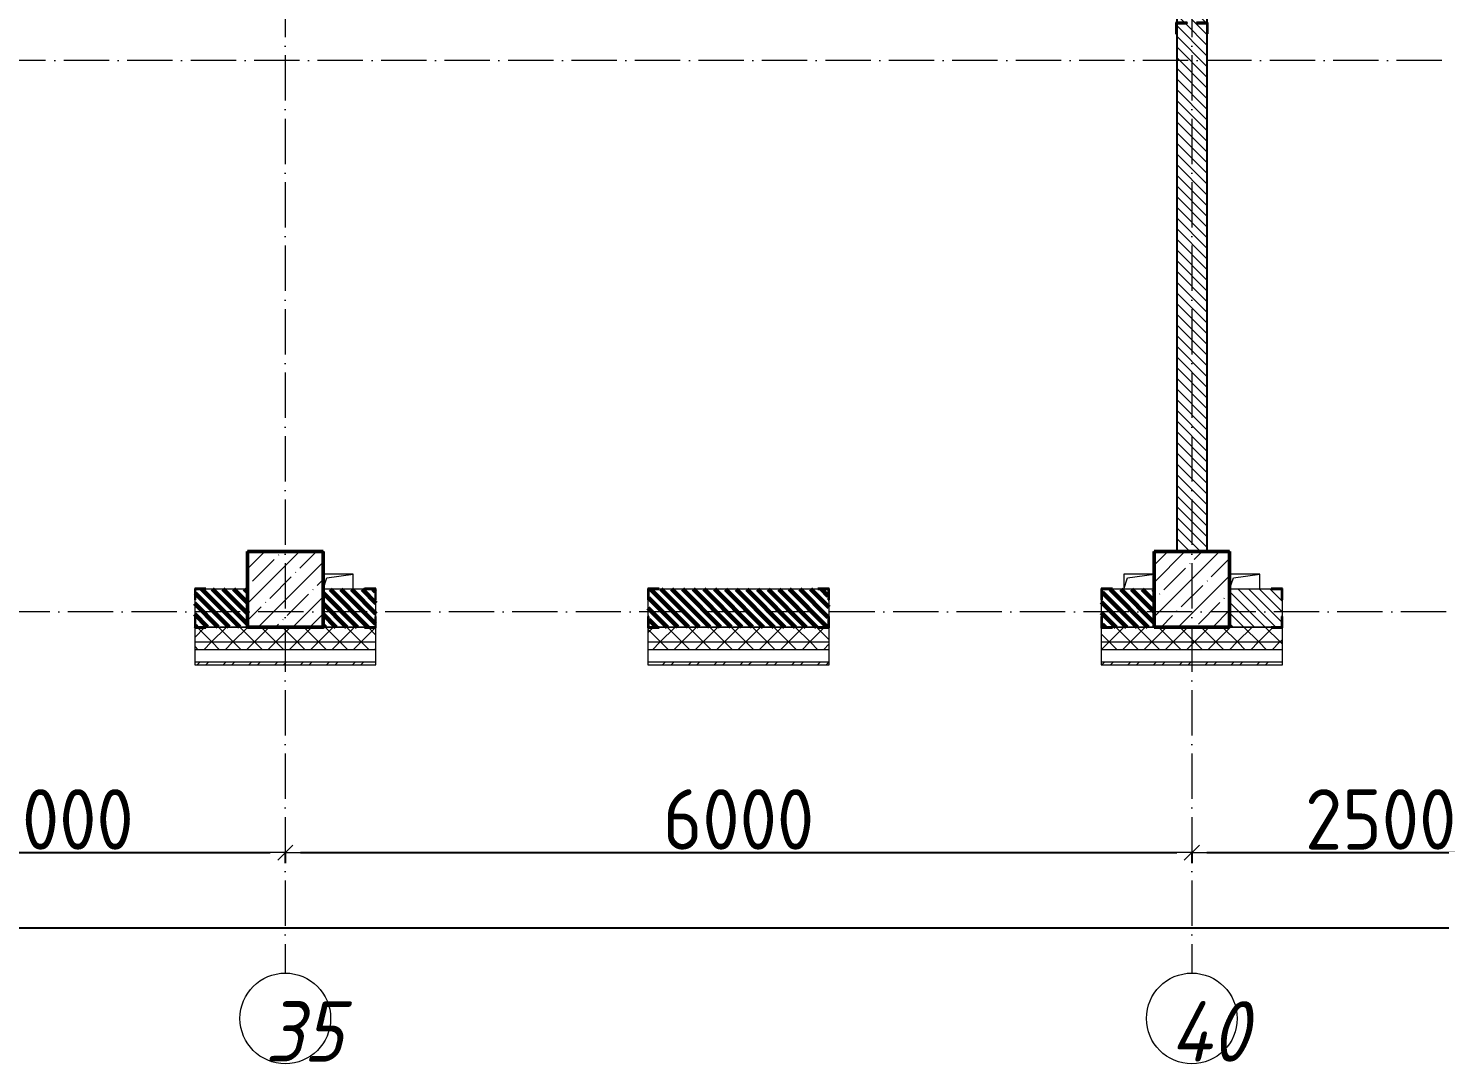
# Model space of a CAD drawing. Header units: millimetres. Extents: x -135211 to 49383, y -8033 to 228499.
# Drawn here: x -83144 to -73801, y 180224 to 187076 of the extents above; entities that cross this region are included whole.
import ezdxf

# ---------------------------------------------------------------- set-up
doc = ezdxf.new("R2010")
doc.units = ezdxf.units.MM
doc.linetypes.add('50_200_ШТРИХ_1Т_ш5_п1_п1_', pattern=[700, 500, -100, 0, -100])
for name, color, linetype, lineweight in [('2) Бетон', 5, 'Continuous', 60), ('A-____-____-DIMS', 7, 'Continuous', 9), ('A-GENM-____-MCUT', 7, 'Continuous', 25), ('A-GENM-____-OTLN', 7, 'Continuous', 9), ('A-GENM-____-OTLN-1', 7, 'Continuous', 25), ('A-WALL-____-MCUT', 7, 'Continuous', 13), ('A-WALL-____-MCUT-1', 7, 'Continuous', 9), ('A-WALL-____-PATT-1', 7, 'Continuous', 9), ('A-WALL-FNSH-MCUT-1', 7, 'Continuous', 9), ('S-COLS-____-MCUT', 7, 'Continuous', 50), ('S-COLS-____-OTLN', 7, 'Continuous', 9), ('S-GRID-____-IDEN', 7, 'Continuous', 9), ('S-GRID-____-OTLN-1', 7, '50_200_ШТРИХ_1Т_ш5_п1_п1_', 9)]:
    doc.layers.add(name, color=color, linetype=linetype, lineweight=lineweight)
doc.styles.add('ISOCPEUR_I_9', font='isocpeui.ttf', dxfattribs={"width": 0.9, "height": 250})
doc.styles.add('СПДС', font='isocpeur.ttf', dxfattribs={"width": 0.9})
doc.dimstyles.new('Размера А3', dxfattribs={"dimtxt": 200, "dimasz": 100, "dimexe": 70, "dimexo": 100, "dimgap": 20, "dimtad": 1, "dimdec": 0, "dimrnd": 10, "dimzin": 0, "dimdsep": 46, "dimtxsty": 'СПДС', "dimblk": 'ARROWHEAD_6', "dimcen": 1, "dimclrd": 256, "dimclre": 256, "dimclrt": 256, "dimazin": 0, "dimtfac": 1, "dimtdec": 0, "dimtmove": 2, "dimatfit": 3, "dimfxl": 1, "dimtolj": 1, "dimtzin": 0, "dimarcsym": 0})
pattern_1 = [(45, (-129942.25, 127932.03), (-70.71068, 70.71068), []), (135, (-129942.25, 127932.03), (-70.71068, -70.71068), [])]
pattern_2 = [(135, (-129942.255, 127932.027), (-35.35534, -35.35534), [])]

# ---------------------------------------------------------------- blocks, each defined once
blk = doc.blocks.new('BSC_Колонна _Прямоугольная - 500х500-V18-АР1_План отверстий 3 этажа в осях 1-64_Ю-ЯЯ')
at = {"layer": 'S-COLS-____-OTLN'}
h = blk.add_hatch(dxfattribs=at)
h.set_pattern_fill('FP_25', color=256, style=0, pattern_type=2)
h.set_pattern_definition([(45, (-54500, -55431.04), (-114.04925, 114.04925), []), (45, (-54385.95, -55431.04), (-114.04925, 114.04925), [201.613, -40.323, 3.353, -36.97])])
h.paths.add_polyline_path([(-250, -250), (250, -250), (250, 250), (-250, 250), (-250, 177.9)], flags=0)
at = {"layer": 'S-COLS-____-MCUT'}
for p, q in [((250, 250), (-250, 250)), ((-250, 250), (-250, -250)), ((250, -250), (250, 250)), ((-250, -250), (250, -250))]:
    blk.add_line(p, q, dxfattribs=at)
blk = doc.blocks.new('BSC_Колонна _Прямоугольная - 500х500-V46-АР1_План отверстий 3 этажа в осях 1-64_Ю-ЯЯ')
at = {"layer": 'S-COLS-____-OTLN'}
h = blk.add_hatch(dxfattribs=at)
h.set_pattern_fill('FP_54', color=256, style=0, pattern_type=2)
h.set_pattern_definition([(45, (-48500, -55431.04), (-114.04925, 114.04925), []), (45, (-48385.95, -55431.04), (-114.04925, 114.04925), [201.613, -40.323, 3.353, -36.97])])
h.paths.add_polyline_path([(-250, -250), (250, -250), (250, 250), (-250, 250), (-250, 177.9)], flags=0)
at = {"layer": 'S-COLS-____-MCUT'}
for p, q in [((250, 250), (-250, 250)), ((-250, 250), (-250, -250)), ((250, -250), (250, 250)), ((-250, -250), (250, -250))]:
    blk.add_line(p, q, dxfattribs=at)
blk = doc.blocks.new('Фахверк_СКБ_Уголок - 250_2700-27497298-АР1_План отверстий 3 этажа в осях 1-64_Ю-ЯЯ')
at = {"layer": 'A-GENM-____-MCUT'}
for p, q in [((200, 181), (125, 181)), ((125, 181), (125, 106)), ((125, 106), (131, 106)), ((131, 106), (131, 175)), ((131, 175), (200, 175)), ((200, 175), (200, 181)), ((131, -6), (125, -6)), ((125, -6), (125, -81)), ((125, -81), (200, -81)), ((131, -75), (131, -6)), ((200, -75), (131, -75)), ((200, -81), (200, -75))]:
    blk.add_line(p, q, dxfattribs=at)
blk = doc.blocks.new('Фахверк_СКБ_Уголок - 200_3550-28187522-АР1_План отверстий 3 этажа в осях 1-64_Ю-ЯЯ')
at = {"layer": 'A-GENM-____-MCUT'}
for p, q in [((125, 156), (50, 156)), ((50, 156), (50, 150)), ((50, 150), (119, 150)), ((119, 150), (119, 81)), ((125, 81), (125, 156)), ((119, 81), (125, 81)), ((125, 19), (119, 19)), ((119, 19), (119, -50)), ((125, -56), (125, 19)), ((119, -50), (50, -50)), ((50, -50), (50, -56)), ((50, -56), (125, -56))]:
    blk.add_line(p, q, dxfattribs=at)
blk = doc.blocks.new('AR_Отверстие прямоугольное _в плите_ - AR_Отверстие прямоугольное _в плите_-V178-АР1_План отверстий 3 этажа в осях 1-64_Ю-ЯЯ')
at = {"layer": 'A-GENM-____-OTLN'}
for p, q in [((100, 50), (-100, 50)), ((-100, -50), (-75, 25)), ((-75, 25), (100, 50)), ((100, -50), (100, 50))]:
    blk.add_line(p, q, dxfattribs=at)
blk = doc.blocks.new('AR_Отверстие прямоугольное _в плите_ - AR_Отверстие прямоугольное _в плите_-V185-АР1_План отверстий 3 этажа в осях 1-64_Ю-ЯЯ')
at = {"layer": 'A-GENM-____-OTLN'}
for p, q in [((100, 50), (-100, 50)), ((-100, 50), (-100, -50)), ((-100, -50), (-75, 25)), ((-75, 25), (100, 50))]:
    blk.add_line(p, q, dxfattribs=at)
blk = doc.blocks.new('Ось сетки - Круг_Ø6_00__ISO-2_5_0_9K_-25732049-АР1_План отверстий 3 этажа в осях 1-64_Ю-ЯЯ')
at = {"layer": 'S-GRID-____-IDEN'}
blk.add_circle((0, 0), 3, dxfattribs=at)
blk = doc.blocks.new('ARROWHEAD_6')
at = {"color": 0, "linetype": 'Continuous'}
for p, q in [((0, 0), (-1, 0)), ((-0.5, -0.5), (0.5, 0.5))]:
    blk.add_line(p, q, dxfattribs=at)
blk = doc.blocks.new('*D1021')
at = {"layer": 'A-____-____-DIMS', "lineweight": -2, "transparency": 16777216}
for p, q in [((-84442.3, 181626.6), (-84442.3, 181550.5)), ((-81442.3, 181626.6), (-81442.3, 181550.5)), ((-84342.3, 181620.5), (-81542.3, 181620.5))]:
    blk.add_line(p, q, dxfattribs=at)
at = {"layer": 'Defpoints', "color": 0, "transparency": 16777216}
for p in [(-84442.3, 181726.6), (-81442.3, 181726.6), (-81442.3, 181620.5)]:
    blk.add_point(p, dxfattribs=at)
at = {"layer": 'A-____-____-DIMS', "lineweight": -2, "transparency": 16777216, "xscale": 100, "yscale": 100, "zscale": 100, "rotation": 180}
blk.add_blockref('ARROWHEAD_6', (-84442.3, 181620.5), dxfattribs=at)
at = {"layer": 'A-____-____-DIMS', "lineweight": -2, "transparency": 16777216, "xscale": 100, "yscale": 100, "zscale": 100}
blk.add_blockref('ARROWHEAD_6', (-81442.3, 181620.5), dxfattribs=at)
at = {"layer": 'A-____-____-DIMS', "transparency": 16777216, "insert": (-82942.3, 181840.5), "char_height": 400, "attachment_point": 5, "style": 'СПДС'}
blk.add_mtext('\\A1;3000', dxfattribs=at)
blk = doc.blocks.new('*D1022')
at = {"layer": 'A-____-____-DIMS', "lineweight": -2, "transparency": 16777216}
for p, q in [((-81442.3, 181626.6), (-81442.3, 181550.5)), ((-75442.3, 181626.6), (-75442.3, 181550.5)), ((-81342.3, 181620.5), (-75542.3, 181620.5))]:
    blk.add_line(p, q, dxfattribs=at)
at = {"layer": 'Defpoints', "color": 0, "transparency": 16777216}
for p in [(-81442.3, 181726.6), (-75442.3, 181726.6), (-75442.3, 181620.5)]:
    blk.add_point(p, dxfattribs=at)
at = {"layer": 'A-____-____-DIMS', "lineweight": -2, "transparency": 16777216, "xscale": 100, "yscale": 100, "zscale": 100, "rotation": 180}
blk.add_blockref('ARROWHEAD_6', (-81442.3, 181620.5), dxfattribs=at)
at = {"layer": 'A-____-____-DIMS', "lineweight": -2, "transparency": 16777216, "xscale": 100, "yscale": 100, "zscale": 100}
blk.add_blockref('ARROWHEAD_6', (-75442.3, 181620.5), dxfattribs=at)
at = {"layer": 'A-____-____-DIMS', "transparency": 16777216, "insert": (-78442.3, 181840.5), "char_height": 400, "attachment_point": 5, "style": 'СПДС'}
blk.add_mtext('\\A1;6000', dxfattribs=at)
blk = doc.blocks.new('*D1023')
at = {"layer": 'A-____-____-DIMS', "lineweight": -2, "transparency": 16777216}
for p, q in [((-75442.3, 181626.6), (-75442.3, 181550.5)), ((-72942.3, 181626.6), (-72942.3, 181550.5)), ((-75342.3, 181620.5), (-73042.3, 181620.5))]:
    blk.add_line(p, q, dxfattribs=at)
at = {"layer": 'Defpoints', "color": 0, "transparency": 16777216}
for p in [(-75442.3, 181726.6), (-72942.3, 181726.6), (-72942.3, 181620.5)]:
    blk.add_point(p, dxfattribs=at)
at = {"layer": 'A-____-____-DIMS', "lineweight": -2, "transparency": 16777216, "xscale": 100, "yscale": 100, "zscale": 100, "rotation": 180}
blk.add_blockref('ARROWHEAD_6', (-75442.3, 181620.5), dxfattribs=at)
at = {"layer": 'A-____-____-DIMS', "lineweight": -2, "transparency": 16777216, "xscale": 100, "yscale": 100, "zscale": 100}
blk.add_blockref('ARROWHEAD_6', (-72942.3, 181620.5), dxfattribs=at)
at = {"layer": 'A-____-____-DIMS', "transparency": 16777216, "insert": (-74192.3, 181840.5), "char_height": 400, "attachment_point": 5, "style": 'СПДС'}
blk.add_mtext('\\A1;2500', dxfattribs=at)
blk = doc.blocks.new('*D1030')
at = {"layer": 'A-____-____-DIMS', "lineweight": -2, "transparency": 16777216}
for p, q in [((-132292.3, 181129.8), (-132292.3, 181053.7)), ((-132192.3, 181123.7), (-58992.3, 181123.7)), ((-58892.3, 181129.8), (-58892.3, 181053.7))]:
    blk.add_line(p, q, dxfattribs=at)
at = {"layer": 'Defpoints', "color": 0, "transparency": 16777216}
for p in [(-132292.3, 181229.8), (-58892.3, 181229.8), (-58892.3, 181123.7)]:
    blk.add_point(p, dxfattribs=at)
at = {"layer": 'A-____-____-DIMS', "lineweight": -2, "transparency": 16777216, "xscale": 100, "yscale": 100, "zscale": 100, "rotation": 180}
blk.add_blockref('ARROWHEAD_6', (-132292.3, 181123.7), dxfattribs=at)
at = {"layer": 'A-____-____-DIMS', "lineweight": -2, "transparency": 16777216, "xscale": 100, "yscale": 100, "zscale": 100}
blk.add_blockref('ARROWHEAD_6', (-58892.3, 181123.7), dxfattribs=at)
at = {"layer": 'A-____-____-DIMS', "transparency": 16777216, "insert": (-95592.3, 181343.7), "char_height": 400, "attachment_point": 5, "style": 'СПДС'}
blk.add_mtext('\\A1;73400', dxfattribs=at)

msp = doc.modelspace()

# ---------------------------------------------------------------- hatches: boundary and pattern name
at = {"layer": '2) Бетон'}
h = msp.add_hatch(dxfattribs=at)
h.set_pattern_fill('FP_9', color=256, style=0, pattern_type=2)
h.set_pattern_definition(pattern_2)
h.paths.add_polyline_path([(-82036.3, 183113.1), (-81692.3, 183113.1), (-81692.3, 183363.1), (-82036.3, 183363.1), (-82036.3, 183294.1), (-82042.3, 183294.1), (-82042.3, 183182.1), (-82036.3, 183182.1)], flags=0)
h.paths.add_polyline_path([(-83848.3, 183113.1), (-83848.3, 183182.1), (-83842.3, 183182.1), (-83842.3, 183294.1), (-83848.3, 183294.1), (-83848.3, 183363.1), (-84192.3, 183363.1), (-84192.3, 183113.1), (-83917.3, 183113.1)], flags=0)
h = msp.add_hatch(dxfattribs=at)
h.set_pattern_fill('FP_9', color=256, style=0, pattern_type=2)
h.set_pattern_definition(pattern_2)
h.paths.add_polyline_path([(-75967.3, 183113.1), (-75692.3, 183113.1), (-75692.3, 183363.1), (-76036.3, 183363.1), (-76036.3, 183294.1), (-76042.3, 183294.1), (-76042.3, 183182.1), (-76036.3, 183182.1), (-76036.3, 183113.1)], flags=0)
h.paths.add_polyline_path([(-77917.3, 183113.1), (-77848.3, 183113.1), (-77848.3, 183182.1), (-77842.3, 183182.1), (-77842.3, 183294.1), (-77848.3, 183294.1), (-77848.3, 183363.1), (-79036.3, 183363.1), (-79036.3, 183294.1), (-79042.3, 183294.1), (-79042.3, 183182.1), (-79036.3, 183182.1), (-79036.3, 183113.1), (-78699.8, 183113.1)], flags=0)
h.paths.add_polyline_path([(-80917.3, 183113.1), (-80848.3, 183113.1), (-80848.3, 183182.1), (-80842.3, 183182.1), (-80842.3, 183294.1), (-80848.3, 183294.1), (-80848.3, 183363.1), (-81192.3, 183363.1), (-81192.3, 183113.1)], flags=0)
at = {"layer": 'A-WALL-____-PATT-1'}
h = msp.add_hatch(dxfattribs=at)
h.set_pattern_fill('FP_9', color=256, style=0, pattern_type=2)
h.set_pattern_definition(pattern_2)
h.paths.add_polyline_path([(-75342.3, 183613.1), (-75342.3, 187107.1), (-75411.3, 187107.1), (-75411.3, 187113.1), (-75342.3, 187113.1), (-75342.3, 190613.1), (-75542.3, 190613.1), (-75542.3, 187113.1), (-75473.3, 187113.1), (-75473.3, 187107.1), (-75542.3, 187107.1), (-75542.3, 183613.1)], flags=0)
h = msp.add_hatch(dxfattribs=at)
h.set_pattern_fill('FP_9', color=256, style=0, pattern_type=2)
h.set_pattern_definition(pattern_2)
h.paths.add_polyline_path([(-75192.3, 183113.1), (-74848.3, 183113.1), (-74848.3, 183182.1), (-74842.3, 183182.1), (-74842.3, 183294.1), (-74848.3, 183294.1), (-74848.3, 183363.1), (-75192.3, 183363.1)], flags=0)
h.paths.add_polyline_path([(-72692.3, 183113.1), (-72692.3, 183363.1), (-73036.3, 183363.1), (-73036.3, 183294.1), (-73042.3, 183294.1), (-73042.3, 183182.1), (-73036.3, 183182.1), (-73036.3, 183113.1), (-72967.3, 183113.1)], flags=0)
h = msp.add_hatch(dxfattribs=at)
h.set_pattern_fill('FP_4', color=256, style=0, pattern_type=2)
h.set_pattern_definition(pattern_1)
h.paths.add_polyline_path([(-55722.8, 183013.1), (-55642.3, 183013.1), (-55642.3, 183113.1), (-61992.3, 183113.1), (-61992.3, 183013.1), (-59257.7, 183013.1)], flags=0)
h.paths.add_polyline_path([(-66327.6, 183013.1), (-65942.3, 183013.1), (-65942.3, 183107.1), (-66017.3, 183107.1), (-66017.3, 183113.1), (-66967.3, 183113.1), (-66967.3, 183107.1), (-67042.3, 183107.1), (-67042.3, 183013.1), (-66692.3, 183013.1)], flags=0)
h.paths.add_polyline_path([(-64560.1, 183013.1), (-62992.3, 183013.1), (-62992.3, 183113.1), (-64867.3, 183113.1), (-64867.3, 183107.1), (-64942.3, 183107.1), (-64942.3, 183013.1)], flags=0)
h.paths.add_polyline_path([(-69967.3, 183013.1), (-68842.3, 183013.1), (-68842.3, 183107.1), (-68917.3, 183107.1), (-68917.3, 183113.1), (-69967.3, 183113.1), (-69967.3, 183107.1), (-70042.3, 183107.1), (-70042.3, 183013.1), (-70036.3, 183013.1)], flags=0)
h.paths.add_polyline_path([(-71842.3, 183013.1), (-71842.3, 183107.1), (-71917.3, 183107.1), (-71917.3, 183113.1), (-72967.3, 183113.1), (-72967.3, 183107.1), (-73042.3, 183107.1), (-73042.3, 183013.1), (-72513.7, 183013.1)], flags=0)
h.paths.add_polyline_path([(-75967.3, 183013.1), (-74842.3, 183013.1), (-74842.3, 183107.1), (-74917.3, 183107.1), (-74917.3, 183113.1), (-75967.3, 183113.1), (-75967.3, 183107.1), (-76042.3, 183107.1), (-76042.3, 183013.1)], flags=0)
h.paths.add_polyline_path([(-77917.3, 183013.1), (-77842.3, 183013.1), (-77842.3, 183107.1), (-77917.3, 183107.1), (-77917.3, 183113.1), (-78967.3, 183113.1), (-78967.3, 183107.1), (-79042.3, 183107.1), (-79042.3, 183013.1), (-78699.8, 183013.1)], flags=0)
h.paths.add_polyline_path([(-81692.3, 183013.1), (-80842.3, 183013.1), (-80842.3, 183107.1), (-80917.3, 183107.1), (-80917.3, 183113.1), (-81967.3, 183113.1), (-81967.3, 183107.1), (-82042.3, 183107.1), (-82042.3, 183013.1), (-81967.3, 183013.1)], flags=0)
h.paths.add_polyline_path([(-84002.2, 183013.1), (-83842.3, 183013.1), (-83842.3, 183107.1), (-83917.3, 183107.1), (-83917.3, 183113.1), (-85517.3, 183113.1), (-85517.3, 183107.1), (-85592.3, 183107.1), (-85592.3, 183013.1), (-84885.9, 183013.1)], flags=0)
h.paths.add_polyline_path([(-87537.1, 183013.1), (-87392.3, 183013.1), (-87392.3, 183107.1), (-87467.3, 183107.1), (-87467.3, 183113.1), (-88517.3, 183113.1), (-88517.3, 183107.1), (-88592.3, 183107.1), (-88592.3, 183013.1)], flags=0)
h.paths.add_polyline_path([(-90392.3, 183013.1), (-90392.3, 183107.1), (-90467.3, 183107.1), (-90467.3, 183113.1), (-91517.3, 183113.1), (-91517.3, 183107.1), (-91592.3, 183107.1), (-91592.3, 183013.1), (-91072.1, 183013.1)], flags=0)
h.paths.add_polyline_path([(-93723.3, 183013.1), (-93392.3, 183013.1), (-93392.3, 183107.1), (-93467.3, 183107.1), (-93467.3, 183113.1), (-94517.3, 183113.1), (-94517.3, 183107.1), (-94592.3, 183107.1), (-94592.3, 183013.1), (-94165.1, 183013.1)], flags=0)
h.paths.add_polyline_path([(-97517.3, 183013.1), (-96392.3, 183013.1), (-96392.3, 183107.1), (-96467.3, 183107.1), (-96467.3, 183113.1), (-97517.3, 183113.1), (-97517.3, 183107.1), (-97592.3, 183107.1), (-97592.3, 183013.1), (-97586.3, 183013.1)], flags=0)
h.paths.add_polyline_path([(-100592.3, 183013.1), (-99392.3, 183013.1), (-99392.3, 183107.1), (-99467.3, 183107.1), (-99467.3, 183113.1), (-100517.3, 183113.1), (-100517.3, 183107.1), (-100592.3, 183107.1)], flags=0)
h.paths.add_polyline_path([(-102392.3, 183013.1), (-102392.3, 183107.1), (-102467.3, 183107.1), (-102467.3, 183113.1), (-103517.3, 183113.1), (-103517.3, 183107.1), (-103592.3, 183107.1), (-103592.3, 183013.1), (-102560.6, 183013.1)], flags=0)
h.paths.add_polyline_path([(-106517.3, 183013.1), (-105392.3, 183013.1), (-105392.3, 183107.1), (-105467.3, 183107.1), (-105467.3, 183113.1), (-106517.3, 183113.1), (-106517.3, 183107.1), (-106592.3, 183107.1), (-106592.3, 183013.1), (-106586.3, 183013.1)], flags=0)
h.paths.add_polyline_path([(-108392.3, 183013.1), (-108392.3, 183107.1), (-108467.3, 183107.1), (-108467.3, 183113.1), (-109517.3, 183113.1), (-109517.3, 183107.1), (-109592.3, 183107.1), (-109592.3, 183013.1), (-108467.3, 183013.1)], flags=0)
h.paths.add_polyline_path([(-111742.3, 183013.1), (-111392.3, 183013.1), (-111392.3, 183107.1), (-111467.3, 183107.1), (-111467.3, 183113.1), (-112517.3, 183113.1), (-112517.3, 183107.1), (-112592.3, 183107.1), (-112592.3, 183013.1), (-112242.3, 183013.1)], flags=0)
h.paths.add_polyline_path([(-113592.3, 183013.1), (-113592.3, 183107.1), (-113667.3, 183107.1), (-113667.3, 183113.1), (-123392.3, 183113.1), (-123392.3, 183013.1), (-114049.1, 183013.1)], flags=0)
h.paths.add_polyline_path([(-124392.3, 183013.1), (-124392.3, 183113.1), (-132392.3, 183113.1), (-132392.3, 183013.1), (-126421.4, 183013.1)], flags=0)
h = msp.add_hatch(dxfattribs=at)
h.set_pattern_fill('FP_4', color=256, style=0, pattern_type=2)
h.set_pattern_definition(pattern_1)
h.paths.add_polyline_path([(-55642.3, 182963.1), (-55642.3, 183013.1), (-61992.3, 183013.1), (-61992.3, 182963.1), (-55722.8, 182963.1)], flags=0)
h.paths.add_polyline_path([(-62992.3, 182963.1), (-62992.3, 183013.1), (-64942.3, 183013.1), (-64942.3, 182963.1), (-64560.1, 182963.1)], flags=0)
h.paths.add_polyline_path([(-68842.3, 182963.1), (-68842.3, 183013.1), (-70042.3, 183013.1), (-70042.3, 182963.1), (-69862.5, 182963.1)], flags=0)
h.paths.add_polyline_path([(-66327.6, 182963.1), (-65942.3, 182963.1), (-65942.3, 183013.1), (-67042.3, 183013.1), (-67042.3, 182963.1)], flags=0)
h.paths.add_polyline_path([(-72513.7, 182963.1), (-71842.3, 182963.1), (-71842.3, 183013.1), (-73042.3, 183013.1), (-73042.3, 182963.1)], flags=0)
h.paths.add_polyline_path([(-74842.3, 182963.1), (-74842.3, 183013.1), (-76042.3, 183013.1), (-76042.3, 182963.1), (-75164.9, 182963.1)], flags=0)
h.paths.add_polyline_path([(-77842.3, 182963.1), (-77842.3, 183013.1), (-79042.3, 183013.1), (-79042.3, 182963.1), (-78699.8, 182963.1)], flags=0)
h.paths.add_polyline_path([(-80842.3, 182963.1), (-80842.3, 183013.1), (-82042.3, 183013.1), (-82042.3, 182963.1), (-81351, 182963.1)], flags=0)
h.paths.add_polyline_path([(-83842.3, 182963.1), (-83842.3, 183013.1), (-85592.3, 183013.1), (-85592.3, 182963.1), (-84002.2, 182963.1)], flags=0)
h.paths.add_polyline_path([(-87392.3, 182963.1), (-87392.3, 183013.1), (-88592.3, 183013.1), (-88592.3, 182963.1), (-87537.1, 182963.1)], flags=0)
h.paths.add_polyline_path([(-90392.3, 182963.1), (-90392.3, 183013.1), (-91592.3, 183013.1), (-91592.3, 182963.1), (-91072.1, 182963.1)], flags=0)
h.paths.add_polyline_path([(-93392.3, 182963.1), (-93392.3, 183013.1), (-94592.3, 183013.1), (-94592.3, 182963.1), (-93723.3, 182963.1)], flags=0)
h.paths.add_polyline_path([(-97592.3, 182963.1), (-96392.3, 182963.1), (-96392.3, 183013.1), (-97592.3, 183013.1)], flags=0)
h.paths.add_polyline_path([(-99909.4, 182963.1), (-99392.3, 182963.1), (-99392.3, 183013.1), (-100592.3, 183013.1), (-100592.3, 182963.1)], flags=0)
h.paths.add_polyline_path([(-102560.6, 182963.1), (-102392.3, 182963.1), (-102392.3, 183013.1), (-103592.3, 183013.1), (-103592.3, 182963.1), (-103444.3, 182963.1)], flags=0)
h.paths.add_polyline_path([(-105392.3, 182963.1), (-105392.3, 183013.1), (-106592.3, 183013.1), (-106592.3, 182963.1), (-106095.5, 182963.1)], flags=0)
h.paths.add_polyline_path([(-108746.7, 182963.1), (-108392.3, 182963.1), (-108392.3, 183013.1), (-109592.3, 183013.1), (-109592.3, 182963.1)], flags=0)
h.paths.add_polyline_path([(-111397.9, 182963.1), (-111392.3, 182963.1), (-111392.3, 183013.1), (-112592.3, 183013.1), (-112592.3, 182963.1), (-112281.6, 182963.1)], flags=0)
h.paths.add_polyline_path([(-114049.1, 182963.1), (-113592.3, 182963.1), (-113592.3, 183013.1), (-123392.3, 183013.1), (-123392.3, 182963.1), (-115816.6, 182963.1)], flags=0)
h.paths.add_polyline_path([(-124392.3, 182963.1), (-124392.3, 183013.1), (-132492.3, 183013.1), (-132492.3, 182963.1), (-126421.4, 182963.1)], flags=0)
h = msp.add_hatch(dxfattribs=at)
h.set_pattern_fill('FP_6', color=256, style=0, pattern_type=2)
h.set_pattern_definition([(45, (-129942.25, 127932.03), (-85.53659, 85.53659), []), (45, (-129885.23, 127932.03), (-85.53659, 85.53659), [])])
h.paths.add_polyline_path([(-69862.5, 182863.1), (-69422.3, 182863.1), (-69422.3, 182883.1), (-70042.3, 182883.1), (-70042.3, 182863.1)], flags=0)
h.paths.add_polyline_path([(-71842.3, 182863.1), (-71842.3, 182883.1), (-73042.3, 182883.1), (-73042.3, 182863.1), (-72513.7, 182863.1)], flags=0)
h.paths.add_polyline_path([(-76042.3, 182863.1), (-74842.3, 182863.1), (-74842.3, 182883.1), (-76042.3, 182883.1)], flags=0)
h.paths.add_polyline_path([(-77842.3, 182863.1), (-77842.3, 182883.1), (-79042.3, 182883.1), (-79042.3, 182863.1), (-78699.8, 182863.1)], flags=0)
h.paths.add_polyline_path([(-81351, 182863.1), (-80842.3, 182863.1), (-80842.3, 182883.1), (-82042.3, 182883.1), (-82042.3, 182863.1)], flags=0)
h.paths.add_polyline_path([(-83842.3, 182863.1), (-83842.3, 182883.1), (-84707.3, 182883.1), (-84707.3, 182863.1), (-84002.2, 182863.1)], flags=0)

# ---------------------------------------------------------------- linework, layer by layer
for points in [[(-75342.3, 190613.1), (-75342.3, 183613.1)], [(-75542.3, 188363.1), (-75542.3, 183613.1)], [(-81692.3, 183363.1), (-81692.3, 183613.1), (-81192.3, 183613.1), (-81192.3, 183363.1)], [(-75542.3, 183613.1), (-75692.3, 183613.1), (-75692.3, 183363.1)], [(-75342.3, 183613.1), (-75192.3, 183613.1), (-75192.3, 183363.1)]]:
    msp.add_lwpolyline(points)
at = {"layer": 'A-WALL-____-MCUT'}
for p, q in [((-75542.3, 187038.1), (-75542.3, 183613.1)), ((-75342.3, 183613.1), (-75342.3, 187038.1)), ((-81692.3, 183363.1), (-81967.3, 183363.1)), ((-80917.3, 183363.1), (-81192.3, 183363.1)), ((-77917.3, 183363.1), (-78967.3, 183363.1)), ((-75692.3, 183363.1), (-75967.3, 183363.1)), ((-74917.3, 183363.1), (-75192.3, 183363.1)), ((-82042.3, 183294.1), (-82042.3, 183182.1)), ((-80842.3, 183182.1), (-80842.3, 183294.1)), ((-79042.3, 183294.1), (-79042.3, 183182.1)), ((-77842.3, 183182.1), (-77842.3, 183294.1)), ((-76042.3, 183294.1), (-76042.3, 183182.1)), ((-74842.3, 183182.1), (-74842.3, 183294.1)), ((-82042.3, 183107.1), (-82042.3, 182883.1)), ((-80842.3, 182883.1), (-80842.3, 183107.1)), ((-79042.3, 183107.1), (-79042.3, 182883.1)), ((-77842.3, 182883.1), (-77842.3, 183107.1)), ((-76042.3, 183107.1), (-76042.3, 182883.1)), ((-74842.3, 182883.1), (-74842.3, 183107.1)), ((-82042.3, 182883.1), (-80842.3, 182883.1)), ((-79042.3, 182883.1), (-77842.3, 182883.1)), ((-76042.3, 182883.1), (-74842.3, 182883.1))]:
    msp.add_line(p, q, dxfattribs=at)
at = {"layer": 'A-WALL-____-MCUT-1'}
for p, q in [((-81692.3, 183113.1), (-81967.3, 183113.1)), ((-81967.3, 183113.1), (-81692.3, 183113.1)), ((-80917.3, 183113.1), (-81192.3, 183113.1)), ((-81192.3, 183113.1), (-80917.3, 183113.1)), ((-77917.3, 183113.1), (-78967.3, 183113.1)), ((-78967.3, 183113.1), (-77917.3, 183113.1)), ((-75692.3, 183113.1), (-75967.3, 183113.1)), ((-75967.3, 183113.1), (-75692.3, 183113.1)), ((-74917.3, 183113.1), (-75192.3, 183113.1)), ((-75192.3, 183113.1), (-74917.3, 183113.1)), ((-80842.3, 183013.1), (-82042.3, 183013.1)), ((-80842.3, 182963.1), (-82042.3, 182963.1)), ((-77842.3, 183013.1), (-79042.3, 183013.1)), ((-77842.3, 182963.1), (-79042.3, 182963.1)), ((-74842.3, 183013.1), (-76042.3, 183013.1)), ((-74842.3, 182963.1), (-76042.3, 182963.1))]:
    msp.add_line(p, q, dxfattribs=at)
at = {"layer": 'A-WALL-FNSH-MCUT-1'}
for p, q in [((-82042.3, 182883.1), (-82042.3, 182863.1)), ((-82042.3, 182863.1), (-80842.3, 182863.1)), ((-80842.3, 182863.1), (-80842.3, 182883.1)), ((-79042.3, 182883.1), (-79042.3, 182883.1)), ((-79042.3, 182883.1), (-79042.3, 182863.1)), ((-79042.3, 182863.1), (-77842.3, 182863.1)), ((-77842.3, 182863.1), (-77842.3, 182883.1)), ((-76042.3, 182883.1), (-76042.3, 182883.1)), ((-76042.3, 182883.1), (-76042.3, 182863.1)), ((-76042.3, 182863.1), (-74842.3, 182863.1)), ((-74842.3, 182863.1), (-74842.3, 182883.1))]:
    msp.add_line(p, q, dxfattribs=at)
at = {"layer": 'S-GRID-____-OTLN-1', "color": 251, "ltscale": 0.6, "true_color": 0x636466}
for p, q in [((-81442.3, 218824.9), (-81442.3, 180823.6)), ((-75442.3, 218824.9), (-75442.3, 180823.6)), ((-54462.2, 186863.1), (-134611, 186863.1)), ((-25867.8, 183213.1), (-134611, 183213.1))]:
    msp.add_line(p, q, dxfattribs=at)

# ---------------------------------------------------------------- block references
at = {"layer": 'A-GENM-____-OTLN'}
for name, p in [('AR_Отверстие прямоугольное _в плите_ - AR_Отверстие прямоугольное _в плите_-V178-АР1_План отверстий 3 этажа в осях 1-64_Ю-ЯЯ', (-81092.3, 183413.1)), ('AR_Отверстие прямоугольное _в плите_ - AR_Отверстие прямоугольное _в плите_-V185-АР1_План отверстий 3 этажа в осях 1-64_Ю-ЯЯ', (-75792.3, 183413.1)), ('AR_Отверстие прямоугольное _в плите_ - AR_Отверстие прямоугольное _в плите_-V178-АР1_План отверстий 3 этажа в осях 1-64_Ю-ЯЯ', (-75092.3, 183413.1))]:
    msp.add_blockref(name, p, dxfattribs=at)
at = {"layer": 'A-GENM-____-OTLN-1'}
for name, p, rotation in [('Фахверк_СКБ_Уголок - 200_3550-28187522-АР1_План отверстий 3 этажа в осях 1-64_Ю-ЯЯ', (-75392.3, 186988.1), 90.00000000000006), ('Фахверк_СКБ_Уголок - 250_2700-27497298-АР1_План отверстий 3 этажа в осях 1-64_Ю-ЯЯ', (-80717.3, 183288.1), 180), ('Фахверк_СКБ_Уголок - 250_2700-27497298-АР1_План отверстий 3 этажа в осях 1-64_Ю-ЯЯ', (-77717.3, 183288.1), 180), ('Фахверк_СКБ_Уголок - 250_2700-27497298-АР1_План отверстий 3 этажа в осях 1-64_Ю-ЯЯ', (-74717.3, 183288.1), 180)]:
    msp.add_blockref(name, p, dxfattribs=dict(at, rotation=rotation))
for p in [(-82167.3, 183188.1), (-79167.3, 183188.1), (-76167.3, 183188.1)]:
    msp.add_blockref('Фахверк_СКБ_Уголок - 250_2700-27497298-АР1_План отверстий 3 этажа в осях 1-64_Ю-ЯЯ', p, dxfattribs=at)
at = {"layer": 'S-COLS-____-OTLN'}
for name, p in [('BSC_Колонна _Прямоугольная - 500х500-V46-АР1_План отверстий 3 этажа в осях 1-64_Ю-ЯЯ', (-81442.3, 183363.1)), ('BSC_Колонна _Прямоугольная - 500х500-V18-АР1_План отверстий 3 этажа в осях 1-64_Ю-ЯЯ', (-75442.3, 183363.1))]:
    msp.add_blockref(name, p, dxfattribs=at)
at = {"layer": 'S-GRID-____-IDEN', "xscale": 99.99999999999993, "yscale": 99.99999999999993, "zscale": 99.99999999999993, "rotation": 180}
for p in [(-81442.3, 180523.6), (-75442.3, 180523.6)]:
    msp.add_blockref('Ось сетки - Круг_Ø6_00__ISO-2_5_0_9K_-25732049-АР1_План отверстий 3 этажа в осях 1-64_Ю-ЯЯ', p, dxfattribs=at)

# ---------------------------------------------------------------- texts
at = {"layer": 'S-GRID-____-IDEN', "char_height": 400, "attachment_point": 1, "style": 'ISOCPEUR_I_9'}
for s, insert, width in [('35', (-81576.6, 180637.5), 404.05), ('40', (-75585.6, 180637.5), 425.696)]:
    msp.add_mtext(s, dxfattribs=dict(at, insert=insert, width=width))

# ---------------------------------------------------------------- dimensions: what is measured, and where the dimension line sits
at = {"layer": 'A-____-____-DIMS'}
for base, p1, p2, picture, middle in [((-81442.3, 181620.5), (-84442.3, 181726.6), (-81442.3, 181726.6), '*D1021', (-82942.3, 181840.5)), ((-75442.3, 181620.5), (-81442.3, 181726.6), (-75442.3, 181726.6), '*D1022', (-78442.3, 181840.5)), ((-72942.3, 181620.5), (-75442.3, 181726.6), (-72942.3, 181726.6), '*D1023', (-74192.3, 181840.5)), ((-58892.3, 181123.7), (-132292.3, 181229.8), (-58892.3, 181229.8), '*D1030', (-95592.3, 181343.7))]:
    dim = msp.add_linear_dim(base=base, p1=p1, p2=p2, dimstyle='Размера А3', override={"dimtxt": 400}, dxfattribs=at)
    dim.commit()
    dim.dimension.update_dxf_attribs({"geometry": picture, "text_midpoint": middle})

doc.saveas('drawing.dxf')
